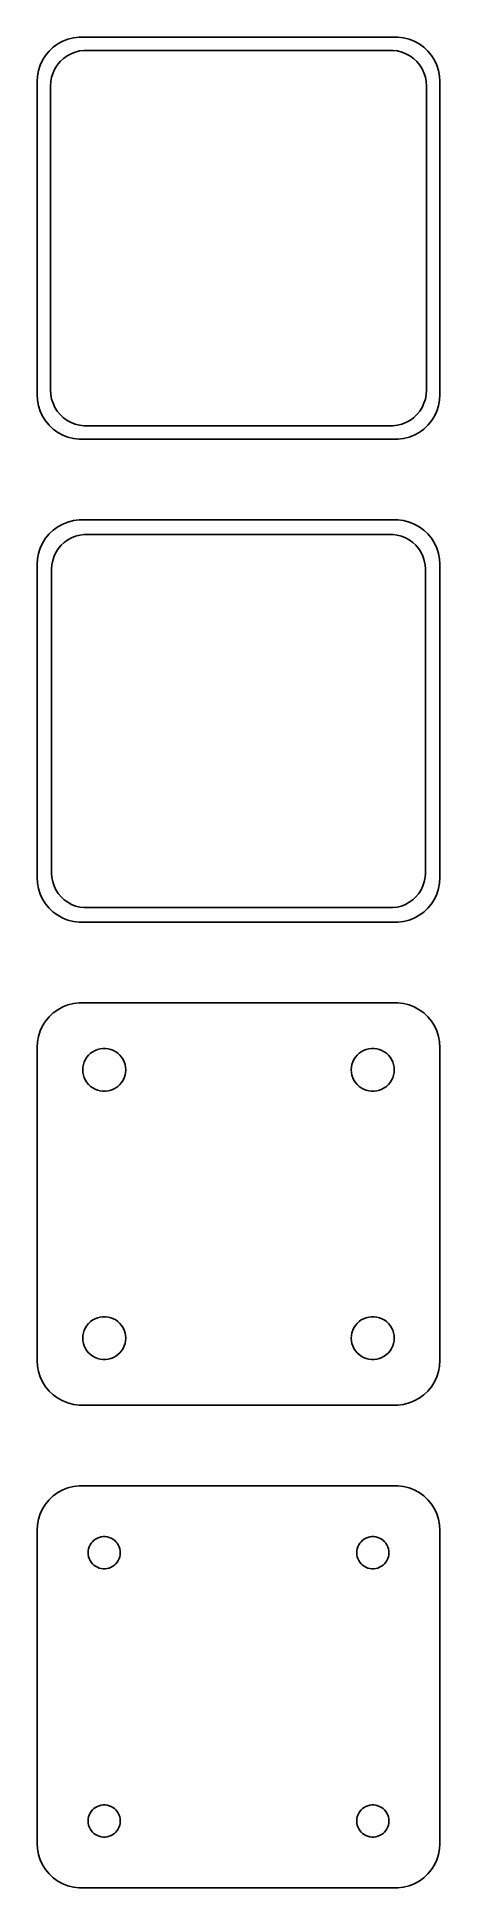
# Model space of a CAD drawing. Header units: metres. Extents: x -22 to 22, y 140 to 346.
import ezdxf

# ---------------------------------------------------------------- set-up
doc = ezdxf.new("R2010")
doc.units = ezdxf.units.M

msp = doc.modelspace()

# ---------------------------------------------------------------- linework, layer by layer
for p, q in [((-20.1791, 345.722), (-20.6871, 345.353)), ((-19.6289, 346.024), (-20.1791, 345.722)), ((-19.0451, 346.255), (-19.6289, 346.024)), ((-18.4369, 346.411), (-19.0451, 346.255)), ((-17.8139, 346.49), (-18.4369, 346.411)), ((17.8139, 346.49), (-17.8139, 346.49)), ((18.4369, 346.411), (17.8139, 346.49)), ((19.0451, 346.255), (18.4369, 346.411)), ((19.6289, 346.024), (19.0451, 346.255)), ((20.1791, 345.722), (19.6289, 346.024)), ((20.6871, 345.353), (20.1791, 345.722)), ((-21.8815, 343.909), (-22.1489, 343.341)), ((-21.5451, 344.439), (-21.8815, 343.909)), ((-21.1448, 344.923), (-21.5451, 344.439)), ((-20.6871, 345.353), (-21.1448, 344.923)), ((-20.2361, 343.351), (-19.9159, 343.738)), ((-19.9159, 343.738), (-19.5497, 344.082)), ((-19.5497, 344.082), (-19.1433, 344.377)), ((-19.1433, 344.377), (-18.7031, 344.619)), ((-18.7031, 344.619), (-18.2361, 344.804)), ((-18.2361, 344.804), (-17.7495, 344.929)), ((-17.7495, 344.929), (-17.2512, 344.992)), ((-17.2512, 344.992), (17.2512, 344.992)), ((17.2512, 344.992), (17.7495, 344.929)), ((17.7495, 344.929), (18.2361, 344.804)), ((18.2361, 344.804), (18.7031, 344.619)), ((18.7031, 344.619), (19.1433, 344.377)), ((19.1433, 344.377), (19.5497, 344.082)), ((19.5497, 344.082), (19.9159, 343.738)), ((19.9159, 343.738), (20.2361, 343.351)), ((21.1448, 344.923), (20.6871, 345.353)), ((21.5451, 344.439), (21.1448, 344.923)), ((21.8815, 343.909), (21.5451, 344.439)), ((22.1489, 343.341), (21.8815, 343.909)), ((-22.4606, 342.127), (-22.5, 341.5)), ((-22.3429, 342.743), (-22.4606, 342.127)), ((-22.1489, 343.341), (-22.3429, 342.743)), ((-20.9684, 341.501), (-20.8743, 341.995)), ((-20.8743, 341.995), (-20.7191, 342.472)), ((-20.7191, 342.472), (-20.5052, 342.927)), ((-20.5052, 342.927), (-20.2361, 343.351)), ((20.2361, 343.351), (20.5052, 342.927)), ((20.5052, 342.927), (20.7191, 342.472)), ((20.7191, 342.472), (20.8743, 341.995)), ((20.8743, 341.995), (20.9684, 341.501)), ((22.3429, 342.743), (22.1489, 343.341)), ((22.4606, 342.127), (22.3429, 342.743)), ((22.5, 341.5), (22.4606, 342.127)), ((-22.5, 341.5), (-22.5, 306.5)), ((-21, 341), (-20.9684, 341.501)), ((-21, 307), (-21, 341)), ((20.9684, 341.501), (21, 341)), ((21, 341), (21, 307)), ((22.5, 306.5), (22.5, 341.5)), ((-22.5, 306.5), (-22.4606, 305.873)), ((-20.9684, 306.499), (-21, 307)), ((-20.8743, 306.005), (-20.9684, 306.499)), ((20.9684, 306.499), (20.8743, 306.005)), ((21, 307), (20.9684, 306.499)), ((22.4606, 305.873), (22.5, 306.5)), ((-22.4606, 305.873), (-22.3429, 305.257)), ((-22.3429, 305.257), (-22.1489, 304.659)), ((-22.1489, 304.659), (-21.8815, 304.091)), ((-20.7191, 305.528), (-20.8743, 306.005)), ((-20.5052, 305.073), (-20.7191, 305.528)), ((-20.2361, 304.649), (-20.5052, 305.073)), ((-19.9159, 304.262), (-20.2361, 304.649)), ((-19.5497, 303.918), (-19.9159, 304.262)), ((19.9159, 304.262), (19.5497, 303.918)), ((20.2361, 304.649), (19.9159, 304.262)), ((20.5052, 305.073), (20.2361, 304.649)), ((20.7191, 305.528), (20.5052, 305.073)), ((20.8743, 306.005), (20.7191, 305.528)), ((21.8815, 304.091), (22.1489, 304.659)), ((22.1489, 304.659), (22.3429, 305.257)), ((22.3429, 305.257), (22.4606, 305.873)), ((-21.8815, 304.091), (-21.5451, 303.561)), ((-21.5451, 303.561), (-21.1448, 303.077)), ((-21.1448, 303.077), (-20.6871, 302.647)), ((-20.6871, 302.647), (-20.1791, 302.278)), ((-20.1791, 302.278), (-19.6289, 301.976)), ((-19.1433, 303.623), (-19.5497, 303.918)), ((-18.7031, 303.381), (-19.1433, 303.623)), ((-18.2361, 303.196), (-18.7031, 303.381)), ((-17.7495, 303.071), (-18.2361, 303.196)), ((-17.2512, 303.008), (-17.7495, 303.071)), ((17.2512, 303.008), (-17.2512, 303.008)), ((17.7495, 303.071), (17.2512, 303.008)), ((18.2361, 303.196), (17.7495, 303.071)), ((18.7031, 303.381), (18.2361, 303.196)), ((19.1433, 303.623), (18.7031, 303.381)), ((19.5497, 303.918), (19.1433, 303.623)), ((19.6289, 301.976), (20.1791, 302.278)), ((20.1791, 302.278), (20.6871, 302.647)), ((20.6871, 302.647), (21.1448, 303.077)), ((21.1448, 303.077), (21.5451, 303.561)), ((21.5451, 303.561), (21.8815, 304.091)), ((-19.6289, 301.976), (-19.0451, 301.745)), ((-19.0451, 301.745), (-18.4369, 301.589)), ((-18.4369, 301.589), (-17.8139, 301.51)), ((-17.8139, 301.51), (17.8139, 301.51)), ((17.8139, 301.51), (18.4369, 301.589)), ((18.4369, 301.589), (19.0451, 301.745)), ((19.0451, 301.745), (19.6289, 301.976)), ((-19.6289, 292.024), (-20.1791, 291.722)), ((-19.0451, 292.255), (-19.6289, 292.024)), ((-18.4369, 292.411), (-19.0451, 292.255)), ((-17.8139, 292.49), (-18.4369, 292.411)), ((17.8139, 292.49), (-17.8139, 292.49)), ((18.4369, 292.411), (17.8139, 292.49)), ((19.0451, 292.255), (18.4369, 292.411)), ((19.6289, 292.024), (19.0451, 292.255)), ((20.1791, 291.722), (19.6289, 292.024)), ((-21.8815, 289.909), (-22.1489, 289.341)), ((-21.5451, 290.439), (-21.8815, 289.909)), ((-21.1448, 290.923), (-21.5451, 290.439)), ((-20.6871, 291.353), (-21.1448, 290.923)), ((-20.1791, 291.722), (-20.6871, 291.353)), ((-19.823, 289.651), (-19.4685, 289.984)), ((-19.4685, 289.984), (-19.0751, 290.27)), ((-19.0751, 290.27), (-18.6489, 290.504)), ((-18.6489, 290.504), (-18.1967, 290.683)), ((-18.1967, 290.683), (-17.7256, 290.804)), ((-17.7256, 290.804), (-17.2432, 290.865)), ((-17.2432, 290.865), (17.2432, 290.865)), ((17.2432, 290.865), (17.7256, 290.804)), ((17.7256, 290.804), (18.1967, 290.683)), ((18.1967, 290.683), (18.6489, 290.504)), ((18.6489, 290.504), (19.0751, 290.27)), ((19.0751, 290.27), (19.4685, 289.984)), ((19.4685, 289.984), (19.823, 289.651)), ((20.6871, 291.353), (20.1791, 291.722)), ((21.1448, 290.923), (20.6871, 291.353)), ((21.5451, 290.439), (21.1448, 290.923)), ((21.8815, 289.909), (21.5451, 290.439)), ((22.1489, 289.341), (21.8815, 289.909)), ((-22.4606, 288.127), (-22.5, 287.5)), ((-22.3429, 288.743), (-22.4606, 288.127)), ((-22.1489, 289.341), (-22.3429, 288.743)), ((-20.8421, 287.485), (-20.751, 287.963)), ((-20.751, 287.963), (-20.6007, 288.426)), ((-20.6007, 288.426), (-20.3936, 288.866)), ((-20.3936, 288.866), (-20.133, 289.276)), ((-20.133, 289.276), (-19.823, 289.651)), ((19.823, 289.651), (20.133, 289.276)), ((20.133, 289.276), (20.3936, 288.866)), ((20.3936, 288.866), (20.6007, 288.426)), ((20.6007, 288.426), (20.751, 287.963)), ((20.751, 287.963), (20.8421, 287.485)), ((22.3429, 288.743), (22.1489, 289.341)), ((22.4606, 288.127), (22.3429, 288.743)), ((22.5, 287.5), (22.4606, 288.127)), ((-22.5, 287.5), (-22.5, 252.5)), ((-20.8726, 287), (-20.8421, 287.485)), ((-20.8726, 253), (-20.8726, 287)), ((20.8421, 287.485), (20.8726, 287)), ((20.8726, 287), (20.8726, 253)), ((22.5, 252.5), (22.5, 287.5)), ((-20.8421, 252.515), (-20.8726, 253)), ((20.8726, 253), (20.8421, 252.515)), ((-22.5, 252.5), (-22.4606, 251.873)), ((-22.4606, 251.873), (-22.3429, 251.257)), ((-22.3429, 251.257), (-22.1489, 250.659)), ((-22.1489, 250.659), (-21.8815, 250.091)), ((-20.751, 252.037), (-20.8421, 252.515)), ((-20.6007, 251.574), (-20.751, 252.037)), ((-20.3936, 251.134), (-20.6007, 251.574)), ((-20.133, 250.724), (-20.3936, 251.134)), ((-19.823, 250.349), (-20.133, 250.724)), ((20.133, 250.724), (19.823, 250.349)), ((20.3936, 251.134), (20.133, 250.724)), ((20.6007, 251.574), (20.3936, 251.134)), ((20.751, 252.037), (20.6007, 251.574)), ((20.8421, 252.515), (20.751, 252.037)), ((21.8815, 250.091), (22.1489, 250.659)), ((22.1489, 250.659), (22.3429, 251.257)), ((22.3429, 251.257), (22.4606, 251.873)), ((22.4606, 251.873), (22.5, 252.5)), ((-21.8815, 250.091), (-21.5451, 249.561)), ((-21.5451, 249.561), (-21.1448, 249.077)), ((-21.1448, 249.077), (-20.6871, 248.647)), ((-20.6871, 248.647), (-20.1791, 248.278)), ((-19.4685, 250.016), (-19.823, 250.349)), ((-19.0751, 249.73), (-19.4685, 250.016)), ((-18.6489, 249.496), (-19.0751, 249.73)), ((-18.1967, 249.317), (-18.6489, 249.496)), ((-17.7256, 249.196), (-18.1967, 249.317)), ((-17.2432, 249.135), (-17.7256, 249.196)), ((17.2432, 249.135), (-17.2432, 249.135)), ((17.7256, 249.196), (17.2432, 249.135)), ((18.1967, 249.317), (17.7256, 249.196)), ((18.6489, 249.496), (18.1967, 249.317)), ((19.0751, 249.73), (18.6489, 249.496)), ((19.4685, 250.016), (19.0751, 249.73)), ((19.823, 250.349), (19.4685, 250.016)), ((20.1791, 248.278), (20.6871, 248.647)), ((20.6871, 248.647), (21.1448, 249.077)), ((21.1448, 249.077), (21.5451, 249.561)), ((21.5451, 249.561), (21.8815, 250.091)), ((-20.1791, 248.278), (-19.6289, 247.976)), ((-19.6289, 247.976), (-19.0451, 247.745)), ((-19.0451, 247.745), (-18.4369, 247.589)), ((-18.4369, 247.589), (-17.8139, 247.51)), ((-17.8139, 247.51), (17.8139, 247.51)), ((17.8139, 247.51), (18.4369, 247.589)), ((18.4369, 247.589), (19.0451, 247.745)), ((19.0451, 247.745), (19.6289, 247.976)), ((19.6289, 247.976), (20.1791, 248.278)), ((-19.0451, 238.255), (-19.6289, 238.024)), ((-18.4369, 238.411), (-19.0451, 238.255)), ((-17.8139, 238.49), (-18.4369, 238.411)), ((17.8139, 238.49), (-17.8139, 238.49)), ((18.4369, 238.411), (17.8139, 238.49)), ((19.0451, 238.255), (18.4369, 238.411)), ((19.6289, 238.024), (19.0451, 238.255)), ((-21.5451, 236.439), (-21.8815, 235.909)), ((-21.1448, 236.923), (-21.5451, 236.439)), ((-20.6871, 237.353), (-21.1448, 236.923)), ((-20.1791, 237.722), (-20.6871, 237.353)), ((-19.6289, 238.024), (-20.1791, 237.722)), ((20.1791, 237.722), (19.6289, 238.024)), ((20.6871, 237.353), (20.1791, 237.722)), ((21.1448, 236.923), (20.6871, 237.353)), ((21.5451, 236.439), (21.1448, 236.923)), ((21.8815, 235.909), (21.5451, 236.439)), ((-22.4606, 234.127), (-22.5, 233.5)), ((-22.3429, 234.743), (-22.4606, 234.127)), ((-22.1489, 235.341), (-22.3429, 234.743)), ((-21.8815, 235.909), (-22.1489, 235.341)), ((22.1489, 235.341), (21.8815, 235.909)), ((22.3429, 234.743), (22.1489, 235.341)), ((22.4606, 234.127), (22.3429, 234.743)), ((22.5, 233.5), (22.4606, 234.127)), ((-22.5, 233.5), (-22.5, 198.5)), ((-17.3246, 231.597), (-17.2315, 231.883)), ((-17.2315, 231.883), (-17.1031, 232.156)), ((-17.1031, 232.156), (-16.9416, 232.411)), ((-16.9416, 232.411), (-16.7495, 232.643)), ((-16.7495, 232.643), (-16.5298, 232.849)), ((-16.5298, 232.849), (-16.286, 233.026)), ((-16.286, 233.026), (-16.0219, 233.172)), ((-16.0219, 233.172), (-15.7416, 233.283)), ((-15.7416, 233.283), (-15.4497, 233.357)), ((-15.4497, 233.357), (-15.1507, 233.395)), ((-15.1507, 233.395), (-14.8493, 233.395)), ((-14.8493, 233.395), (-14.5503, 233.357)), ((-14.5503, 233.357), (-14.2583, 233.283)), ((-14.2583, 233.283), (-13.9781, 233.172)), ((-13.9781, 233.172), (-13.714, 233.026)), ((-13.714, 233.026), (-13.4702, 232.849)), ((-13.4702, 232.849), (-13.2505, 232.643)), ((-13.2505, 232.643), (-13.0583, 232.411)), ((-13.0583, 232.411), (-12.8969, 232.156)), ((-12.8969, 232.156), (-12.7685, 231.883)), ((-12.7685, 231.883), (-12.6754, 231.597)), ((12.6754, 231.597), (12.7685, 231.883)), ((12.7685, 231.883), (12.8969, 232.156)), ((12.8969, 232.156), (13.0583, 232.411)), ((13.0583, 232.411), (13.2505, 232.643)), ((13.2505, 232.643), (13.4702, 232.849)), ((13.4702, 232.849), (13.714, 233.026)), ((13.714, 233.026), (13.9781, 233.172)), ((13.9781, 233.172), (14.2583, 233.283)), ((14.2583, 233.283), (14.5503, 233.357)), ((14.5503, 233.357), (14.8493, 233.395)), ((14.8493, 233.395), (15.1507, 233.395)), ((15.1507, 233.395), (15.4497, 233.357)), ((15.4497, 233.357), (15.7416, 233.283)), ((15.7416, 233.283), (16.0219, 233.172)), ((16.0219, 233.172), (16.286, 233.026)), ((16.286, 233.026), (16.5298, 232.849)), ((16.5298, 232.849), (16.7495, 232.643)), ((16.7495, 232.643), (16.9416, 232.411)), ((16.9416, 232.411), (17.1031, 232.156)), ((17.1031, 232.156), (17.2315, 231.883)), ((17.2315, 231.883), (17.3246, 231.597)), ((22.5, 198.5), (22.5, 233.5)), ((-17.4, 231), (-17.3811, 231.301)), ((-17.3811, 230.699), (-17.4, 231)), ((-17.3811, 231.301), (-17.3246, 231.597)), ((-17.3246, 230.403), (-17.3811, 230.699)), ((-17.2315, 230.117), (-17.3246, 230.403)), ((-17.1031, 229.844), (-17.2315, 230.117)), ((-16.9416, 229.589), (-17.1031, 229.844)), ((-12.8969, 229.844), (-13.0583, 229.589)), ((-12.7685, 230.117), (-12.8969, 229.844)), ((-12.6754, 230.403), (-12.7685, 230.117)), ((-12.6754, 231.597), (-12.6189, 231.301)), ((-12.6189, 230.699), (-12.6754, 230.403)), ((-12.6189, 231.301), (-12.6, 231)), ((-12.6, 231), (-12.6189, 230.699)), ((12.6, 231), (12.6189, 231.301)), ((12.6189, 230.699), (12.6, 231)), ((12.6189, 231.301), (12.6754, 231.597)), ((12.6754, 230.403), (12.6189, 230.699)), ((12.7685, 230.117), (12.6754, 230.403)), ((12.8969, 229.844), (12.7685, 230.117)), ((13.0583, 229.589), (12.8969, 229.844)), ((17.1031, 229.844), (16.9416, 229.589)), ((17.2315, 230.117), (17.1031, 229.844)), ((17.3246, 230.403), (17.2315, 230.117)), ((17.3246, 231.597), (17.3811, 231.301)), ((17.3811, 230.699), (17.3246, 230.403)), ((17.3811, 231.301), (17.4, 231)), ((17.4, 231), (17.3811, 230.699)), ((-16.7495, 229.357), (-16.9416, 229.589)), ((-16.5298, 229.151), (-16.7495, 229.357)), ((-16.286, 228.974), (-16.5298, 229.151)), ((-16.0219, 228.828), (-16.286, 228.974)), ((-15.7416, 228.717), (-16.0219, 228.828)), ((-15.4497, 228.643), (-15.7416, 228.717)), ((-15.1507, 228.605), (-15.4497, 228.643)), ((-14.8493, 228.605), (-15.1507, 228.605)), ((-14.5503, 228.643), (-14.8493, 228.605)), ((-14.2583, 228.717), (-14.5503, 228.643)), ((-13.9781, 228.828), (-14.2583, 228.717)), ((-13.714, 228.974), (-13.9781, 228.828)), ((-13.4702, 229.151), (-13.714, 228.974)), ((-13.2505, 229.357), (-13.4702, 229.151)), ((-13.0583, 229.589), (-13.2505, 229.357)), ((13.2505, 229.357), (13.0583, 229.589)), ((13.4702, 229.151), (13.2505, 229.357)), ((13.714, 228.974), (13.4702, 229.151)), ((13.9781, 228.828), (13.714, 228.974)), ((14.2583, 228.717), (13.9781, 228.828)), ((14.5503, 228.643), (14.2583, 228.717)), ((14.8493, 228.605), (14.5503, 228.643)), ((15.1507, 228.605), (14.8493, 228.605)), ((15.4497, 228.643), (15.1507, 228.605)), ((15.7416, 228.717), (15.4497, 228.643)), ((16.0219, 228.828), (15.7416, 228.717)), ((16.286, 228.974), (16.0219, 228.828)), ((16.5298, 229.151), (16.286, 228.974)), ((16.7495, 229.357), (16.5298, 229.151)), ((16.9416, 229.589), (16.7495, 229.357)), ((-16.7495, 202.643), (-16.5298, 202.849)), ((-16.5298, 202.849), (-16.286, 203.026)), ((-16.286, 203.026), (-16.0219, 203.172)), ((-16.0219, 203.172), (-15.7416, 203.283)), ((-15.7416, 203.283), (-15.4497, 203.357)), ((-15.4497, 203.357), (-15.1507, 203.395)), ((-15.1507, 203.395), (-14.8493, 203.395)), ((-14.8493, 203.395), (-14.5503, 203.357)), ((-14.5503, 203.357), (-14.2583, 203.283)), ((-14.2583, 203.283), (-13.9781, 203.172)), ((-13.9781, 203.172), (-13.714, 203.026)), ((-13.714, 203.026), (-13.4702, 202.849)), ((-13.4702, 202.849), (-13.2505, 202.643)), ((13.2505, 202.643), (13.4702, 202.849)), ((13.4702, 202.849), (13.714, 203.026)), ((13.714, 203.026), (13.9781, 203.172)), ((13.9781, 203.172), (14.2583, 203.283)), ((14.2583, 203.283), (14.5503, 203.357)), ((14.5503, 203.357), (14.8493, 203.395)), ((14.8493, 203.395), (15.1507, 203.395)), ((15.1507, 203.395), (15.4497, 203.357)), ((15.4497, 203.357), (15.7416, 203.283)), ((15.7416, 203.283), (16.0219, 203.172)), ((16.0219, 203.172), (16.286, 203.026)), ((16.286, 203.026), (16.5298, 202.849)), ((16.5298, 202.849), (16.7495, 202.643)), ((-17.4, 201), (-17.3811, 201.301)), ((-17.3811, 200.699), (-17.4, 201)), ((-17.3811, 201.301), (-17.3246, 201.597)), ((-17.3246, 201.597), (-17.2315, 201.883)), ((-17.2315, 201.883), (-17.1031, 202.156)), ((-17.1031, 202.156), (-16.9416, 202.411)), ((-16.9416, 202.411), (-16.7495, 202.643)), ((-13.2505, 202.643), (-13.0583, 202.411)), ((-13.0583, 202.411), (-12.8969, 202.156)), ((-12.8969, 202.156), (-12.7685, 201.883)), ((-12.7685, 201.883), (-12.6754, 201.597)), ((-12.6754, 201.597), (-12.6189, 201.301)), ((-12.6189, 201.301), (-12.6, 201)), ((-12.6, 201), (-12.6189, 200.699)), ((12.6, 201), (12.6189, 201.301)), ((12.6189, 200.699), (12.6, 201)), ((12.6189, 201.301), (12.6754, 201.597)), ((12.6754, 201.597), (12.7685, 201.883)), ((12.7685, 201.883), (12.8969, 202.156)), ((12.8969, 202.156), (13.0583, 202.411)), ((13.0583, 202.411), (13.2505, 202.643)), ((16.7495, 202.643), (16.9416, 202.411)), ((16.9416, 202.411), (17.1031, 202.156)), ((17.1031, 202.156), (17.2315, 201.883)), ((17.2315, 201.883), (17.3246, 201.597)), ((17.3246, 201.597), (17.3811, 201.301)), ((17.3811, 201.301), (17.4, 201)), ((17.4, 201), (17.3811, 200.699)), ((-17.3246, 200.403), (-17.3811, 200.699)), ((-17.2315, 200.117), (-17.3246, 200.403)), ((-17.1031, 199.844), (-17.2315, 200.117)), ((-16.9416, 199.589), (-17.1031, 199.844)), ((-16.7495, 199.357), (-16.9416, 199.589)), ((-16.5298, 199.151), (-16.7495, 199.357)), ((-16.286, 198.974), (-16.5298, 199.151)), ((-16.0219, 198.828), (-16.286, 198.974)), ((-15.7416, 198.717), (-16.0219, 198.828)), ((-15.4497, 198.643), (-15.7416, 198.717)), ((-14.2583, 198.717), (-14.5503, 198.643)), ((-13.9781, 198.828), (-14.2583, 198.717)), ((-13.714, 198.974), (-13.9781, 198.828)), ((-13.4702, 199.151), (-13.714, 198.974)), ((-13.2505, 199.357), (-13.4702, 199.151)), ((-13.0583, 199.589), (-13.2505, 199.357)), ((-12.8969, 199.844), (-13.0583, 199.589)), ((-12.7685, 200.117), (-12.8969, 199.844)), ((-12.6754, 200.403), (-12.7685, 200.117)), ((-12.6189, 200.699), (-12.6754, 200.403)), ((12.6754, 200.403), (12.6189, 200.699)), ((12.7685, 200.117), (12.6754, 200.403)), ((12.8969, 199.844), (12.7685, 200.117)), ((13.0583, 199.589), (12.8969, 199.844)), ((13.2505, 199.357), (13.0583, 199.589)), ((13.4702, 199.151), (13.2505, 199.357)), ((13.714, 198.974), (13.4702, 199.151)), ((13.9781, 198.828), (13.714, 198.974)), ((14.2583, 198.717), (13.9781, 198.828)), ((14.5503, 198.643), (14.2583, 198.717)), ((15.7416, 198.717), (15.4497, 198.643)), ((16.0219, 198.828), (15.7416, 198.717)), ((16.286, 198.974), (16.0219, 198.828)), ((16.5298, 199.151), (16.286, 198.974)), ((16.7495, 199.357), (16.5298, 199.151)), ((16.9416, 199.589), (16.7495, 199.357)), ((17.1031, 199.844), (16.9416, 199.589)), ((17.2315, 200.117), (17.1031, 199.844)), ((17.3246, 200.403), (17.2315, 200.117)), ((17.3811, 200.699), (17.3246, 200.403)), ((-22.5, 198.5), (-22.4606, 197.873)), ((-22.4606, 197.873), (-22.3429, 197.257)), ((-22.3429, 197.257), (-22.1489, 196.659)), ((-22.1489, 196.659), (-21.8815, 196.091)), ((-15.1507, 198.605), (-15.4497, 198.643)), ((-14.8493, 198.605), (-15.1507, 198.605)), ((-14.5503, 198.643), (-14.8493, 198.605)), ((14.8493, 198.605), (14.5503, 198.643)), ((15.1507, 198.605), (14.8493, 198.605)), ((15.4497, 198.643), (15.1507, 198.605)), ((21.8815, 196.091), (22.1489, 196.659)), ((22.1489, 196.659), (22.3429, 197.257)), ((22.3429, 197.257), (22.4606, 197.873)), ((22.4606, 197.873), (22.5, 198.5)), ((-21.8815, 196.091), (-21.5451, 195.561)), ((-21.5451, 195.561), (-21.1448, 195.077)), ((-21.1448, 195.077), (-20.6871, 194.647)), ((-20.6871, 194.647), (-20.1791, 194.278)), ((20.1791, 194.278), (20.6871, 194.647)), ((20.6871, 194.647), (21.1448, 195.077)), ((21.1448, 195.077), (21.5451, 195.561)), ((21.5451, 195.561), (21.8815, 196.091)), ((-20.1791, 194.278), (-19.6289, 193.976)), ((-19.6289, 193.976), (-19.0451, 193.745)), ((-19.0451, 193.745), (-18.4369, 193.589)), ((-18.4369, 193.589), (-17.8139, 193.51)), ((-17.8139, 193.51), (17.8139, 193.51)), ((17.8139, 193.51), (18.4369, 193.589)), ((18.4369, 193.589), (19.0451, 193.745)), ((19.0451, 193.745), (19.6289, 193.976)), ((19.6289, 193.976), (20.1791, 194.278)), ((-19.0451, 184.255), (-19.6289, 184.024)), ((-18.4369, 184.411), (-19.0451, 184.255)), ((-17.8139, 184.49), (-18.4369, 184.411)), ((17.8139, 184.49), (-17.8139, 184.49)), ((18.4369, 184.411), (17.8139, 184.49)), ((19.0451, 184.255), (18.4369, 184.411)), ((19.6289, 184.024), (19.0451, 184.255)), ((-21.5451, 182.439), (-21.8815, 181.909)), ((-21.1448, 182.923), (-21.5451, 182.439)), ((-20.6871, 183.353), (-21.1448, 182.923)), ((-20.1791, 183.722), (-20.6871, 183.353)), ((-19.6289, 184.024), (-20.1791, 183.722)), ((20.1791, 183.722), (19.6289, 184.024)), ((20.6871, 183.353), (20.1791, 183.722)), ((21.1448, 182.923), (20.6871, 183.353)), ((21.5451, 182.439), (21.1448, 182.923)), ((21.8815, 181.909), (21.5451, 182.439)), ((-22.4606, 180.127), (-22.5, 179.5)), ((-22.3429, 180.743), (-22.4606, 180.127)), ((-22.1489, 181.341), (-22.3429, 180.743)), ((-21.8815, 181.909), (-22.1489, 181.341)), ((22.1489, 181.341), (21.8815, 181.909)), ((22.3429, 180.743), (22.1489, 181.341)), ((22.4606, 180.127), (22.3429, 180.743)), ((22.5, 179.5), (22.4606, 180.127)), ((-22.5, 179.5), (-22.5, 144.5)), ((-16.5773, 177.867), (-16.4562, 178.058)), ((-16.4562, 178.058), (-16.3121, 178.232)), ((-16.3121, 178.232), (-16.1474, 178.387)), ((-16.1474, 178.387), (-15.9645, 178.52)), ((-15.9645, 178.52), (-15.7664, 178.629)), ((-15.7664, 178.629), (-15.5562, 178.712)), ((-15.5562, 178.712), (-15.3373, 178.768)), ((-15.3373, 178.768), (-15.113, 178.796)), ((-15.113, 178.796), (-14.887, 178.796)), ((-14.887, 178.796), (-14.6627, 178.768)), ((-14.6627, 178.768), (-14.4438, 178.712)), ((-14.4438, 178.712), (-14.2336, 178.629)), ((-14.2336, 178.629), (-14.0355, 178.52)), ((-14.0355, 178.52), (-13.8526, 178.387)), ((-13.8526, 178.387), (-13.6879, 178.232)), ((-13.6879, 178.232), (-13.5438, 178.058)), ((-13.5438, 178.058), (-13.4226, 177.867)), ((13.4226, 177.867), (13.5438, 178.058)), ((13.5438, 178.058), (13.6879, 178.232)), ((13.6879, 178.232), (13.8526, 178.387)), ((13.8526, 178.387), (14.0355, 178.52)), ((14.0355, 178.52), (14.2336, 178.629)), ((14.2336, 178.629), (14.4438, 178.712)), ((14.4438, 178.712), (14.6627, 178.768)), ((14.6627, 178.768), (14.887, 178.796)), ((14.887, 178.796), (15.113, 178.796)), ((15.113, 178.796), (15.3373, 178.768)), ((15.3373, 178.768), (15.5562, 178.712)), ((15.5562, 178.712), (15.7664, 178.629)), ((15.7664, 178.629), (15.9645, 178.52)), ((15.9645, 178.52), (16.1474, 178.387)), ((16.1474, 178.387), (16.3121, 178.232)), ((16.3121, 178.232), (16.4562, 178.058)), ((16.4562, 178.058), (16.5773, 177.867)), ((22.5, 144.5), (22.5, 179.5)), ((-16.8, 177), (-16.7858, 177.226)), ((-16.7858, 176.774), (-16.8, 177)), ((-16.7858, 177.226), (-16.7434, 177.448)), ((-16.7434, 176.552), (-16.7858, 176.774)), ((-16.7434, 177.448), (-16.6736, 177.663)), ((-16.6736, 176.337), (-16.7434, 176.552)), ((-16.6736, 177.663), (-16.5773, 177.867)), ((-16.5773, 176.133), (-16.6736, 176.337)), ((-16.4562, 175.942), (-16.5773, 176.133)), ((-16.3121, 175.768), (-16.4562, 175.942)), ((-13.5438, 175.942), (-13.6879, 175.768)), ((-13.4226, 176.133), (-13.5438, 175.942)), ((-13.4226, 177.867), (-13.3264, 177.663)), ((-13.3264, 176.337), (-13.4226, 176.133)), ((-13.3264, 177.663), (-13.2565, 177.448)), ((-13.2565, 176.552), (-13.3264, 176.337)), ((-13.2565, 177.448), (-13.2142, 177.226)), ((-13.2142, 176.774), (-13.2565, 176.552)), ((-13.2142, 177.226), (-13.2, 177)), ((-13.2, 177), (-13.2142, 176.774)), ((13.2, 177), (13.2142, 177.226)), ((13.2142, 176.774), (13.2, 177)), ((13.2142, 177.226), (13.2565, 177.448)), ((13.2565, 176.552), (13.2142, 176.774)), ((13.2565, 177.448), (13.3264, 177.663)), ((13.3264, 176.337), (13.2565, 176.552)), ((13.3264, 177.663), (13.4226, 177.867)), ((13.4226, 176.133), (13.3264, 176.337)), ((13.5438, 175.942), (13.4226, 176.133)), ((13.6879, 175.768), (13.5438, 175.942)), ((16.4562, 175.942), (16.3121, 175.768)), ((16.5773, 176.133), (16.4562, 175.942)), ((16.5773, 177.867), (16.6736, 177.663)), ((16.6736, 176.337), (16.5773, 176.133)), ((16.6736, 177.663), (16.7434, 177.448)), ((16.7434, 176.552), (16.6736, 176.337)), ((16.7434, 177.448), (16.7858, 177.226)), ((16.7858, 176.774), (16.7434, 176.552)), ((16.7858, 177.226), (16.8, 177)), ((16.8, 177), (16.7858, 176.774)), ((-16.1474, 175.613), (-16.3121, 175.768)), ((-15.9645, 175.48), (-16.1474, 175.613)), ((-15.7664, 175.371), (-15.9645, 175.48)), ((-15.5562, 175.288), (-15.7664, 175.371)), ((-15.3373, 175.232), (-15.5562, 175.288)), ((-15.113, 175.204), (-15.3373, 175.232)), ((-14.887, 175.204), (-15.113, 175.204)), ((-14.6627, 175.232), (-14.887, 175.204)), ((-14.4438, 175.288), (-14.6627, 175.232)), ((-14.2336, 175.371), (-14.4438, 175.288)), ((-14.0355, 175.48), (-14.2336, 175.371)), ((-13.8526, 175.613), (-14.0355, 175.48)), ((-13.6879, 175.768), (-13.8526, 175.613)), ((13.8526, 175.613), (13.6879, 175.768)), ((14.0355, 175.48), (13.8526, 175.613)), ((14.2336, 175.371), (14.0355, 175.48)), ((14.4438, 175.288), (14.2336, 175.371)), ((14.6627, 175.232), (14.4438, 175.288)), ((14.887, 175.204), (14.6627, 175.232)), ((15.113, 175.204), (14.887, 175.204)), ((15.3373, 175.232), (15.113, 175.204)), ((15.5562, 175.288), (15.3373, 175.232)), ((15.7664, 175.371), (15.5562, 175.288)), ((15.9645, 175.48), (15.7664, 175.371)), ((16.1474, 175.613), (15.9645, 175.48)), ((16.3121, 175.768), (16.1474, 175.613)), ((-16.8, 147), (-16.7858, 147.226)), ((-16.7858, 146.774), (-16.8, 147)), ((-16.7858, 147.226), (-16.7434, 147.448)), ((-16.7434, 147.448), (-16.6736, 147.663)), ((-16.6736, 147.663), (-16.5773, 147.867)), ((-16.5773, 147.867), (-16.4562, 148.058)), ((-16.4562, 148.058), (-16.3121, 148.232)), ((-16.3121, 148.232), (-16.1474, 148.387)), ((-16.1474, 148.387), (-15.9645, 148.52)), ((-15.9645, 148.52), (-15.7664, 148.629)), ((-15.7664, 148.629), (-15.5562, 148.712)), ((-15.5562, 148.712), (-15.3373, 148.768)), ((-15.3373, 148.768), (-15.113, 148.796)), ((-15.113, 148.796), (-14.887, 148.796)), ((-14.887, 148.796), (-14.6627, 148.768)), ((-14.6627, 148.768), (-14.4438, 148.712)), ((-14.4438, 148.712), (-14.2336, 148.629)), ((-14.2336, 148.629), (-14.0355, 148.52)), ((-14.0355, 148.52), (-13.8526, 148.387)), ((-13.8526, 148.387), (-13.6879, 148.232)), ((-13.6879, 148.232), (-13.5438, 148.058)), ((-13.5438, 148.058), (-13.4226, 147.867)), ((-13.4226, 147.867), (-13.3264, 147.663)), ((-13.3264, 147.663), (-13.2565, 147.448)), ((-13.2565, 147.448), (-13.2142, 147.226)), ((-13.2142, 147.226), (-13.2, 147)), ((-13.2, 147), (-13.2142, 146.774)), ((13.2, 147), (13.2142, 147.226)), ((13.2142, 146.774), (13.2, 147)), ((13.2142, 147.226), (13.2565, 147.448)), ((13.2565, 147.448), (13.3264, 147.663)), ((13.3264, 147.663), (13.4226, 147.867)), ((13.4226, 147.867), (13.5438, 148.058)), ((13.5438, 148.058), (13.6879, 148.232)), ((13.6879, 148.232), (13.8526, 148.387)), ((13.8526, 148.387), (14.0355, 148.52)), ((14.0355, 148.52), (14.2336, 148.629)), ((14.2336, 148.629), (14.4438, 148.712)), ((14.4438, 148.712), (14.6627, 148.768)), ((14.6627, 148.768), (14.887, 148.796)), ((14.887, 148.796), (15.113, 148.796)), ((15.113, 148.796), (15.3373, 148.768)), ((15.3373, 148.768), (15.5562, 148.712)), ((15.5562, 148.712), (15.7664, 148.629)), ((15.7664, 148.629), (15.9645, 148.52)), ((15.9645, 148.52), (16.1474, 148.387)), ((16.1474, 148.387), (16.3121, 148.232)), ((16.3121, 148.232), (16.4562, 148.058)), ((16.4562, 148.058), (16.5773, 147.867)), ((16.5773, 147.867), (16.6736, 147.663)), ((16.6736, 147.663), (16.7434, 147.448)), ((16.7434, 147.448), (16.7858, 147.226)), ((16.7858, 147.226), (16.8, 147)), ((16.8, 147), (16.7858, 146.774)), ((-16.7434, 146.552), (-16.7858, 146.774)), ((-16.6736, 146.337), (-16.7434, 146.552)), ((-16.5773, 146.133), (-16.6736, 146.337)), ((-16.4562, 145.942), (-16.5773, 146.133)), ((-16.3121, 145.768), (-16.4562, 145.942)), ((-16.1474, 145.613), (-16.3121, 145.768)), ((-15.9645, 145.48), (-16.1474, 145.613)), ((-15.7664, 145.371), (-15.9645, 145.48)), ((-15.5562, 145.288), (-15.7664, 145.371)), ((-15.3373, 145.232), (-15.5562, 145.288)), ((-15.113, 145.204), (-15.3373, 145.232)), ((-14.887, 145.204), (-15.113, 145.204)), ((-14.6627, 145.232), (-14.887, 145.204)), ((-14.4438, 145.288), (-14.6627, 145.232)), ((-14.2336, 145.371), (-14.4438, 145.288)), ((-14.0355, 145.48), (-14.2336, 145.371)), ((-13.8526, 145.613), (-14.0355, 145.48)), ((-13.6879, 145.768), (-13.8526, 145.613)), ((-13.5438, 145.942), (-13.6879, 145.768)), ((-13.4226, 146.133), (-13.5438, 145.942)), ((-13.3264, 146.337), (-13.4226, 146.133)), ((-13.2565, 146.552), (-13.3264, 146.337)), ((-13.2142, 146.774), (-13.2565, 146.552)), ((13.2565, 146.552), (13.2142, 146.774)), ((13.3264, 146.337), (13.2565, 146.552)), ((13.4226, 146.133), (13.3264, 146.337)), ((13.5438, 145.942), (13.4226, 146.133)), ((13.6879, 145.768), (13.5438, 145.942)), ((13.8526, 145.613), (13.6879, 145.768)), ((14.0355, 145.48), (13.8526, 145.613)), ((14.2336, 145.371), (14.0355, 145.48)), ((14.4438, 145.288), (14.2336, 145.371)), ((14.6627, 145.232), (14.4438, 145.288)), ((14.887, 145.204), (14.6627, 145.232)), ((15.113, 145.204), (14.887, 145.204)), ((15.3373, 145.232), (15.113, 145.204)), ((15.5562, 145.288), (15.3373, 145.232)), ((15.7664, 145.371), (15.5562, 145.288)), ((15.9645, 145.48), (15.7664, 145.371)), ((16.1474, 145.613), (15.9645, 145.48)), ((16.3121, 145.768), (16.1474, 145.613)), ((16.4562, 145.942), (16.3121, 145.768)), ((16.5773, 146.133), (16.4562, 145.942)), ((16.6736, 146.337), (16.5773, 146.133)), ((16.7434, 146.552), (16.6736, 146.337)), ((16.7858, 146.774), (16.7434, 146.552)), ((-22.5, 144.5), (-22.4606, 143.873)), ((-22.4606, 143.873), (-22.3429, 143.257)), ((-22.3429, 143.257), (-22.1489, 142.659)), ((22.1489, 142.659), (22.3429, 143.257)), ((22.3429, 143.257), (22.4606, 143.873)), ((22.4606, 143.873), (22.5, 144.5)), ((-22.1489, 142.659), (-21.8815, 142.091)), ((-21.8815, 142.091), (-21.5451, 141.561)), ((-21.5451, 141.561), (-21.1448, 141.077)), ((-21.1448, 141.077), (-20.6871, 140.647)), ((20.6871, 140.647), (21.1448, 141.077)), ((21.1448, 141.077), (21.5451, 141.561)), ((21.5451, 141.561), (21.8815, 142.091)), ((21.8815, 142.091), (22.1489, 142.659)), ((-20.6871, 140.647), (-20.1791, 140.278)), ((-20.1791, 140.278), (-19.6289, 139.976)), ((-19.6289, 139.976), (-19.0451, 139.745)), ((-19.0451, 139.745), (-18.4369, 139.589)), ((-18.4369, 139.589), (-17.8139, 139.51)), ((-17.8139, 139.51), (17.8139, 139.51)), ((17.8139, 139.51), (18.4369, 139.589)), ((18.4369, 139.589), (19.0451, 139.745)), ((19.0451, 139.745), (19.6289, 139.976)), ((19.6289, 139.976), (20.1791, 140.278)), ((20.1791, 140.278), (20.6871, 140.647))]:
    msp.add_line(p, q)

doc.saveas('drawing.dxf')
